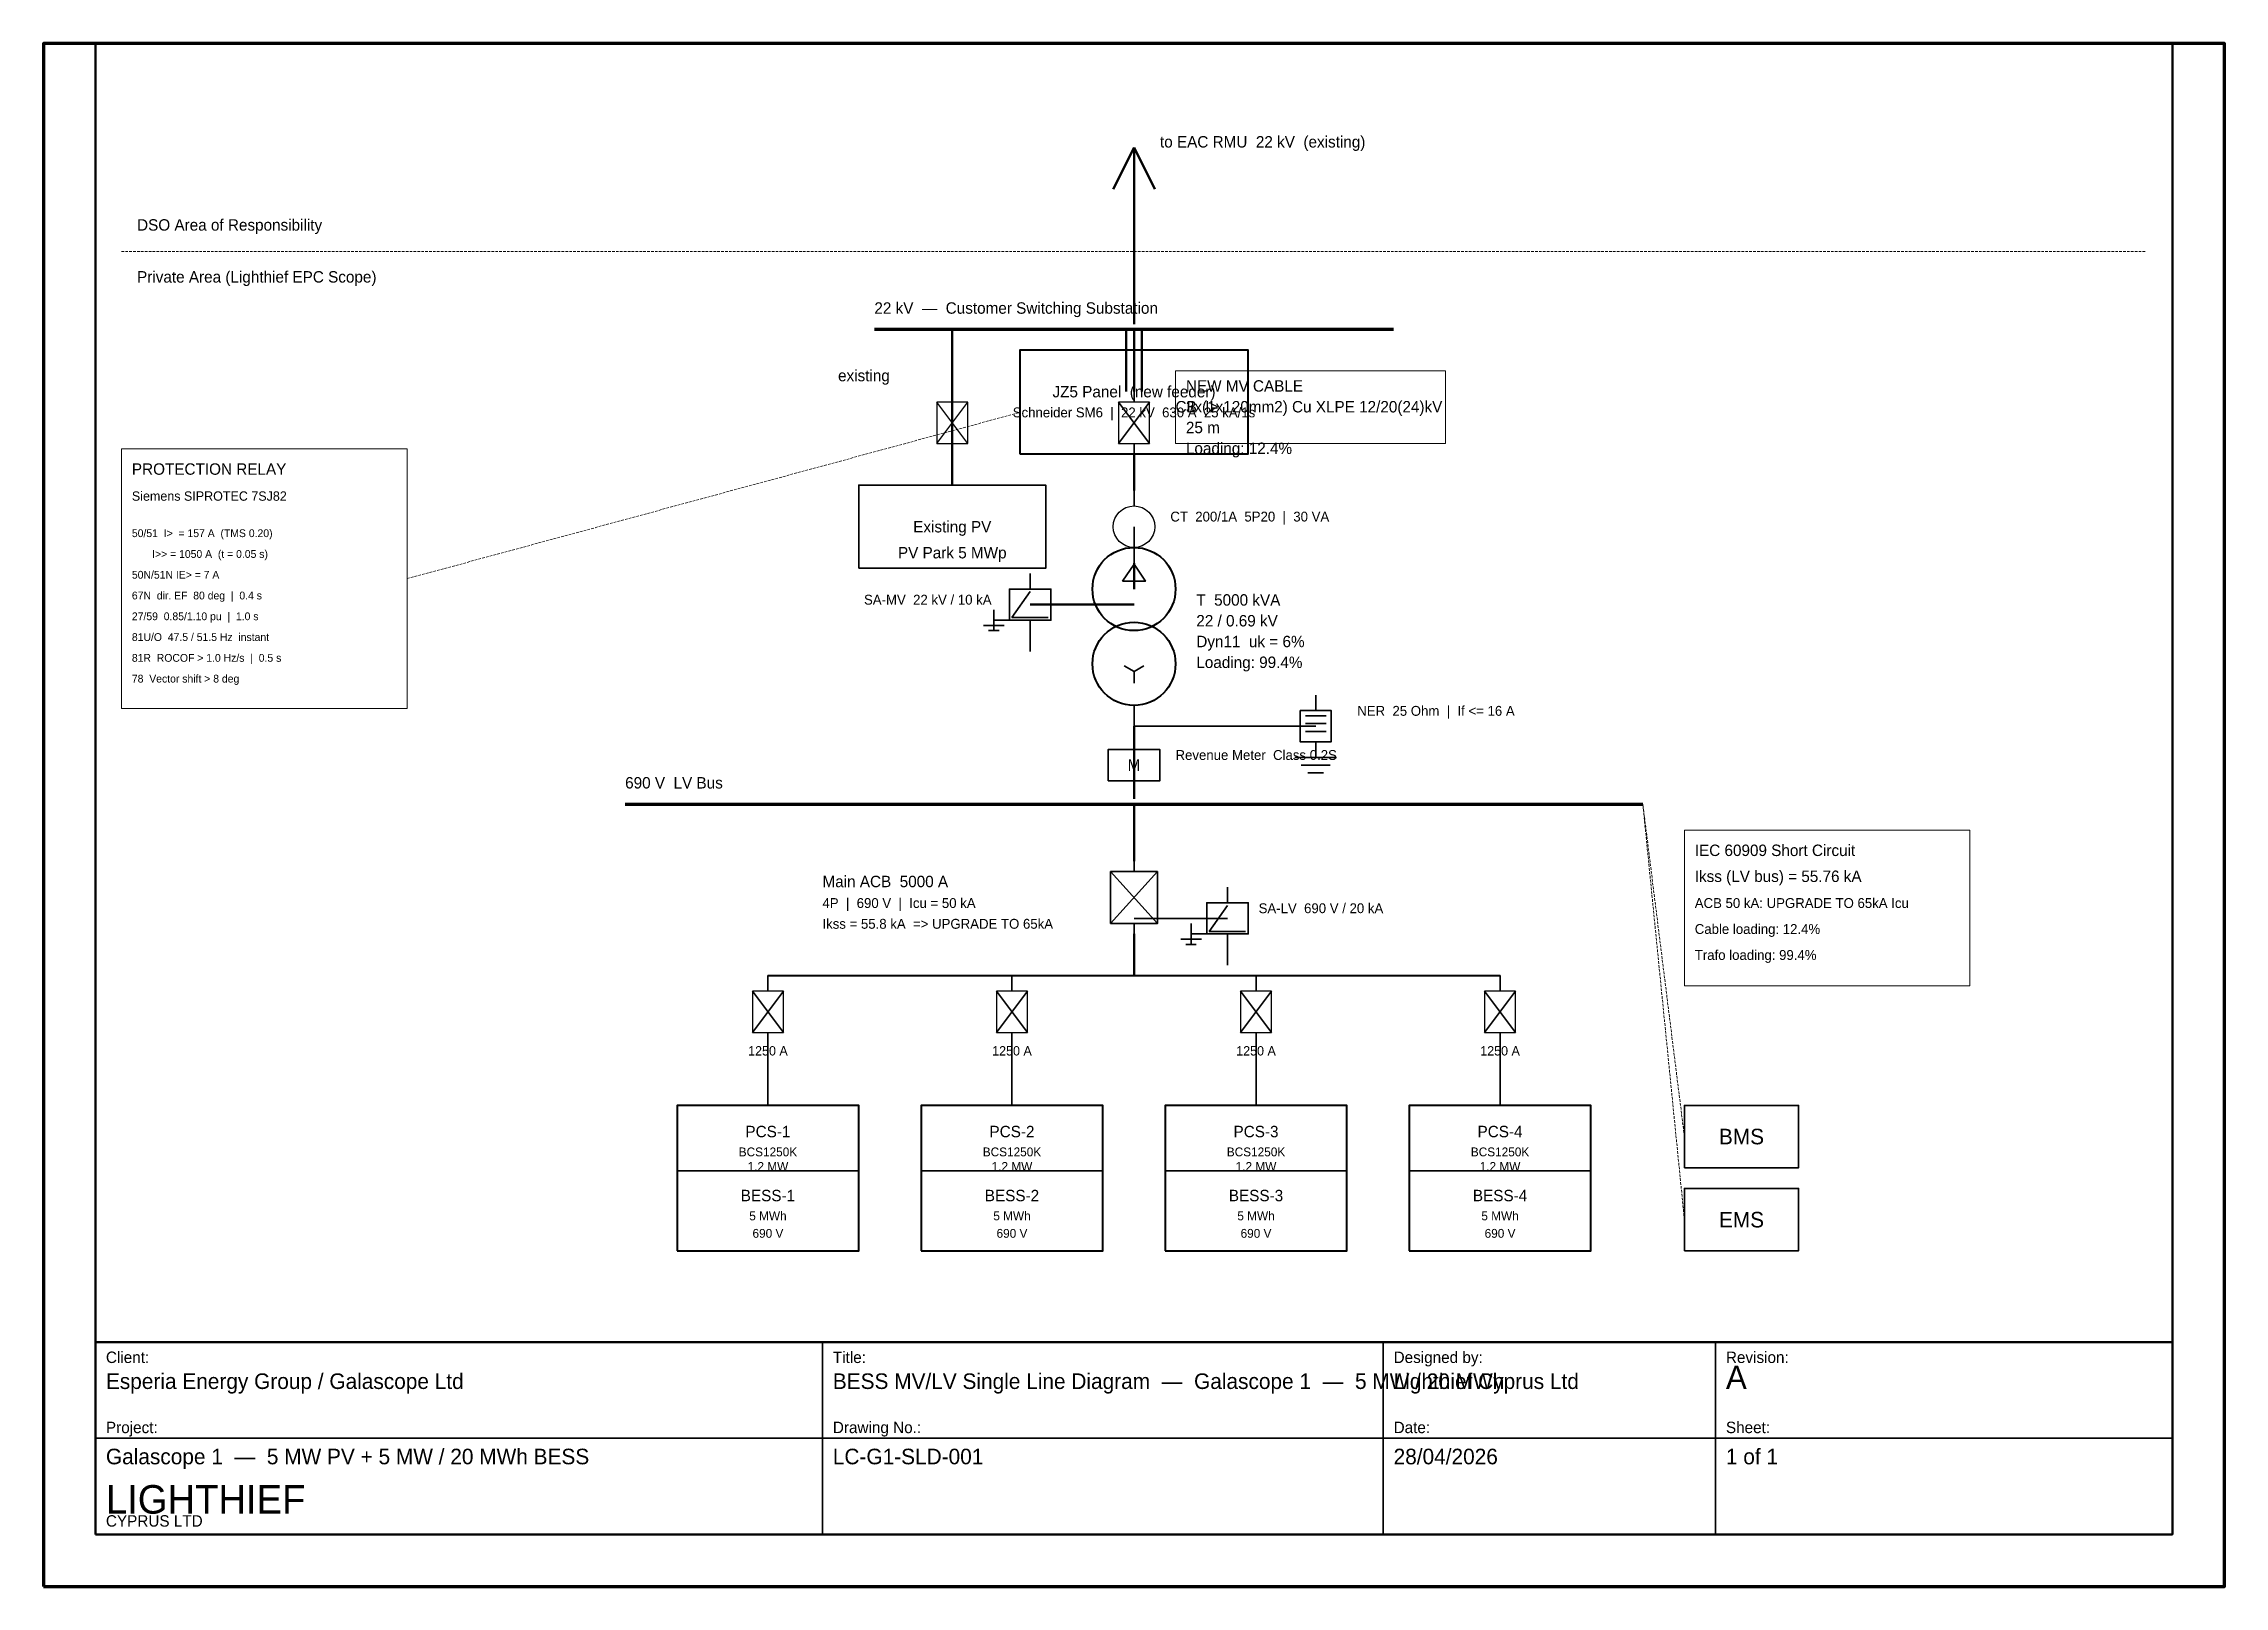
# Model space of a CAD drawing. Header units: millimetres. Extents: x 0 to 420, y 0 to 297.
import ezdxf
from ezdxf.enums import TextEntityAlignment as Align

# ---------------------------------------------------------------- set-up
doc = ezdxf.new("R2010")
doc.units = ezdxf.units.MM
doc.linetypes.add('DASHED', pattern=[0.75, 0.5, -0.25])
for name, color, linetype, lineweight in [('BOUNDARY', 3, 'Continuous', 18), ('CONTROL', 4, 'Continuous', 18), ('DEVICE', 7, 'Continuous', 35), ('DIMENSIONS', 8, 'Continuous', 18), ('FRAME', 7, 'Continuous', 35), ('LV', 2, 'Continuous', 35), ('MV', 1, 'Continuous', 50), ('TEXT_GEN', 7, 'Continuous', 18), ('TEXT_LV', 2, 'Continuous', 18), ('TEXT_MV', 1, 'Continuous', 18), ('TITLE', 7, 'Continuous', 25)]:
    doc.layers.add(name, color=color, linetype=linetype, lineweight=lineweight)

# ---------------------------------------------------------------- blocks, each defined once
blk = doc.blocks.new('CB_IEC')
for p, q in [((0, 4), (0, 6)), ((-3, -4), (3, 4)), ((3, -4), (-3, 4)), ((0, -6), (0, -4))]:
    blk.add_line(p, q)
at = {"lineweight": 30}
blk.add_lwpolyline([(-3, -4), (3, -4), (3, 4), (-3, 4)], close=True, dxfattribs=at)
blk = doc.blocks.new('CT_IEC')
for p, q in [((0, 4), (0, 7)), ((0, -7), (0, -4))]:
    blk.add_line(p, q)
at = {"lineweight": 30}
blk.add_circle((0, 0), 4, dxfattribs=at)
blk = doc.blocks.new('SA_IEC')
for p, q in [((0, 3), (0, 6)), ((0, 2.5), (-3.5, -2.5)), ((-9, -4), (-5, -4)), ((-7, -5), (-7, -1)), ((-4, -3), (-7, -3)), ((-3.5, -2.5), (3.5, -2.5)), ((0, -9), (0, -3)), ((-8, -5), (-6, -5))]:
    blk.add_line(p, q)
blk.add_lwpolyline([(-4, -3), (4, -3), (4, 3), (-4, 3)], close=True)
blk = doc.blocks.new('TX_IEC')
for p, q in [((0, 15.2), (0, 19.2)), ((0, -8.7), (-1.914, -7.6)), ((0, -8.7), (1.914, -7.6)), ((0, -8.7), (0, -10.9)), ((0, -15.2), (0, -19.2))]:
    blk.add_line(p, q)
blk.add_lwpolyline([(-2.2, 8.7), (0, 12), (2.2, 8.7)], close=True)
at = {"lineweight": 40}
for centre in [(0, 7.2), (0, -7.2)]:
    blk.add_circle(centre, 8, dxfattribs=at)
blk = doc.blocks.new('NER_IEC')
for p, q in [((0, 6), (0, 3)), ((-2, 2), (2, 2)), ((-2, 0.5), (2, 0.5)), ((-2, -1), (2, -1)), ((0, -3), (0, -6)), ((-4, -6), (4, -6)), ((-2.8, -7.5), (2.8, -7.5)), ((-1.5, -9), (1.5, -9))]:
    blk.add_line(p, q)
blk.add_lwpolyline([(-3, 3), (3, 3), (3, -3), (-3, -3)], close=True)
blk = doc.blocks.new('ACB_IEC')
for p, q in [((-4.5, -5), (4.5, 5)), ((4.5, -5), (-4.5, 5)), ((0, 5), (0, 8)), ((0, -8), (0, -5))]:
    blk.add_line(p, q)
at = {"lineweight": 35}
blk.add_lwpolyline([(-4.5, -5), (4.5, -5), (4.5, 5), (-4.5, 5)], close=True, dxfattribs=at)

msp = doc.modelspace()

# ---------------------------------------------------------------- linework, layer by layer
at = {"layer": 'BOUNDARY', "linetype": 'DASHED', "lineweight": 18}
msp.add_line((15, 257), (405, 257), dxfattribs=at)
at = {"layer": 'CONTROL', "linetype": 'DASHED'}
for p, q in [((70, 194), (188, 226)), ((316, 86.6), (308, 150.6)), ((316, 70.6), (308, 150.6))]:
    msp.add_line(p, q, dxfattribs=at)
at = {"layer": 'CONTROL'}
msp.add_lwpolyline([(15, 169), (70, 169), (70, 219), (15, 219)], close=True, dxfattribs=at)
at = {"layer": 'DEVICE'}
for p, q in [((122, 80), (157, 80)), ((169, 80), (204, 80)), ((216, 80), (251, 80)), ((263, 80), (298, 80))]:
    msp.add_line(p, q, dxfattribs=at)
at = {"layer": 'DEVICE', "lineweight": 40}
for points in [[(188, 218), (232, 218), (232, 238), (188, 238)], [(122, 64.6), (157, 64.6), (157, 92.6), (122, 92.6)], [(169, 64.6), (204, 64.6), (204, 92.6), (169, 92.6)], [(216, 64.6), (251, 64.6), (251, 92.6), (216, 92.6)], [(263, 64.6), (298, 64.6), (298, 92.6), (263, 92.6)]]:
    msp.add_lwpolyline(points, close=True, dxfattribs=at)
at = {"layer": 'DEVICE'}
for points in [[(157, 196), (193, 196), (193, 212), (157, 212)], [(205, 155.1), (215, 155.1), (215, 161.1), (205, 161.1)], [(316, 80.6), (338, 80.6), (338, 92.6), (316, 92.6)], [(316, 64.6), (338, 64.6), (338, 76.6), (316, 76.6)]]:
    msp.add_lwpolyline(points, close=True, dxfattribs=at)
at = {"layer": 'DIMENSIONS'}
for points in [[(218, 234), (270, 234), (270, 220), (218, 220)], [(316, 115.6), (371, 115.6), (371, 145.6), (316, 145.6)]]:
    msp.add_lwpolyline(points, close=True, dxfattribs=at)
at = {"layer": 'FRAME'}
for p, q in [((150, 10), (150, 47)), ((258, 10), (258, 47)), ((322, 10), (322, 47)), ((10, 28.5), (410, 28.5))]:
    msp.add_line(p, q, dxfattribs=at)
at = {"layer": 'FRAME', "lineweight": 70}
msp.add_lwpolyline([(0, 0), (420, 0), (420, 297), (0, 297)], close=True, dxfattribs=at)
at = {"layer": 'FRAME', "lineweight": 50}
for points in [[(10, 47), (410, 47), (410, 297), (10, 297)], [(10, 10), (410, 10), (410, 47), (10, 47)]]:
    msp.add_lwpolyline(points, close=True, dxfattribs=at)
at = {"layer": 'LV', "lineweight": 50}
for p, q in [((210, 165.6), (210, 151.6)), ((210, 150.6), (210, 139.6)), ((210, 125.6), (210, 117.6))]:
    msp.add_line(p, q, dxfattribs=at)
at = {"layer": 'LV'}
for p, q in [((210, 165.6), (245, 165.6)), ((210, 128.6), (228, 128.6)), ((139.5, 117.6), (139.5, 114.6)), ((186.5, 117.6), (186.5, 114.6)), ((233.5, 117.6), (233.5, 114.6)), ((280.5, 117.6), (280.5, 114.6)), ((139.5, 104.6), (139.5, 92.6)), ((186.5, 104.6), (186.5, 92.6)), ((233.5, 104.6), (233.5, 92.6)), ((280.5, 104.6), (280.5, 92.6))]:
    msp.add_line(p, q, dxfattribs=at)
at = {"layer": 'LV', "lineweight": 70}
msp.add_line((112, 150.6), (308, 150.6), dxfattribs=at)
at = {"layer": 'LV', "lineweight": 40}
msp.add_line((139.5, 117.6), (280.5, 117.6), dxfattribs=at)
at = {"layer": 'MV'}
for p, q in [((210, 277), (206, 269)), ((210, 277), (214, 269)), ((175, 242), (175, 212)), ((210, 189), (190, 189))]:
    msp.add_line(p, q, dxfattribs=at)
at = {"layer": 'MV', "lineweight": 50}
for p, q in [((210, 277), (210, 243)), ((208.5, 242), (208.5, 230)), ((210, 242), (210, 230)), ((211.5, 242), (211.5, 230)), ((210, 218), (210, 211)), ((210, 197), (210, 192))]:
    msp.add_line(p, q, dxfattribs=at)
at = {"layer": 'MV', "lineweight": 70}
msp.add_line((160, 242), (260, 242), dxfattribs=at)

# ---------------------------------------------------------------- block references
msp.add_blockref('CB_IEC', (175, 224))
at = {"layer": 'DEVICE'}
for name, p in [('CB_IEC', (210, 224)), ('CT_IEC', (210, 204)), ('TX_IEC', (210, 184.8)), ('SA_IEC', (190, 189)), ('NER_IEC', (245, 165.6)), ('ACB_IEC', (210, 132.6)), ('SA_IEC', (228, 128.6)), ('CB_IEC', (139.5, 110.6)), ('CB_IEC', (186.5, 110.6)), ('CB_IEC', (233.5, 110.6)), ('CB_IEC', (280.5, 110.6))]:
    msp.add_blockref(name, p, dxfattribs=at)

# ---------------------------------------------------------------- texts
at = {"layer": 'BOUNDARY'}
for s, p in [('DSO Area of Responsibility', (18, 261)), ('Private Area (Lighthief EPC Scope)', (18, 251))]:
    msp.add_text(s, height=2.2, dxfattribs=at).set_placement(p)
at = {"layer": 'DIMENSIONS'}
for s, height, p in [('existing', 2.2, (153, 232)), ('25 m', 2.2, (220, 222)), ('Loading: 12.4%', 2.2, (220, 218)), ('Ikss (LV bus) = 55.76 kA', 2.2, (318, 135.6)), ('ACB 50 kA: UPGRADE TO 65kA Icu', 1.9, (318, 130.6)), ('Ikss = 55.8 kA  => UPGRADE TO 65kA', 1.9, (150, 126.6)), ('Cable loading: 12.4%', 1.9, (318, 125.6)), ('Trafo loading: 99.4%', 1.9, (318, 120.6))]:
    msp.add_text(s, height=height, dxfattribs=at).set_placement(p)
at = {"layer": 'TEXT_GEN'}
for s, height, p in [('PROTECTION RELAY', 2.2, (17, 214)), ('Siemens SIPROTEC 7SJ82', 1.8, (17, 209)), ('50/51  I>  = 157 A  (TMS 0.20)', 1.5, (17, 202)), ('       I>> = 1050 A  (t = 0.05 s)', 1.5, (17, 198)), ('50N/51N IE> = 7 A', 1.5, (17, 194)), ('67N  dir. EF  80 deg  |  0.4 s', 1.5, (17, 190)), ('T  5000 kVA', 2.2, (222, 188.8)), ('27/59  0.85/1.10 pu  |  1.0 s', 1.5, (17, 186)), ('22 / 0.69 kV', 2.2, (222, 184.8)), ('81U/O  47.5 / 51.5 Hz  instant', 1.5, (17, 182)), ('Dyn11  uk = 6%', 2.2, (222, 180.8)), ('81R  ROCOF > 1.0 Hz/s  |  0.5 s', 1.5, (17, 178)), ('Loading: 99.4%', 2.2, (222, 176.8)), ('78  Vector shift > 8 deg', 1.5, (17, 174)), ('NER  25 Ohm  |  If <= 16 A', 1.9, (253, 167.6)), ('Revenue Meter  Class 0.2S', 1.9, (218, 159.1)), ('IEC 60909 Short Circuit', 2.2, (318, 140.6))]:
    msp.add_text(s, height=height, dxfattribs=at).set_placement(p)
for s, height, p in [('Existing PV', 2.2, (175, 204)), ('PV Park 5 MWp', 2.2, (175, 199)), ('M', 2.2, (210, 158.1)), ('BCS1250K', 1.7, (139.5, 83.64)), ('BCS1250K', 1.7, (186.5, 83.64)), ('BCS1250K', 1.7, (233.5, 83.64)), ('BCS1250K', 1.7, (280.5, 83.64)), ('BMS', 3, (327, 86.6)), ('BESS-1', 2.2, (139.5, 75.24)), ('BESS-2', 2.2, (186.5, 75.24)), ('BESS-3', 2.2, (233.5, 75.24)), ('BESS-4', 2.2, (280.5, 75.24)), ('5 MWh', 1.7, (139.5, 71.32)), ('5 MWh', 1.7, (186.5, 71.32)), ('5 MWh', 1.7, (233.5, 71.32)), ('5 MWh', 1.7, (280.5, 71.32)), ('EMS', 3, (327, 70.6)), ('690 V', 1.7, (139.5, 67.96)), ('690 V', 1.7, (186.5, 67.96)), ('690 V', 1.7, (233.5, 67.96)), ('690 V', 1.7, (280.5, 67.96))]:
    msp.add_text(s, height=height, dxfattribs=at).set_placement(p, align=Align.MIDDLE_CENTER)
at = {"layer": 'TEXT_LV'}
for s, height, p in [('690 V  LV Bus', 2.2, (112, 153.6)), ('Main ACB  5000 A', 2.2, (150, 134.6)), ('4P  |  690 V  |  Icu = 50 kA', 1.9, (150, 130.6)), ('SA-LV  690 V / 20 kA', 1.9, (234, 129.6))]:
    msp.add_text(s, height=height, dxfattribs=at).set_placement(p)
for s, height, p in [('1250 A', 1.8, (139.5, 103.1)), ('1250 A', 1.8, (186.5, 103.1)), ('1250 A', 1.8, (233.5, 103.1)), ('1250 A', 1.8, (280.5, 103.1)), ('PCS-1', 2.2, (139.5, 87.56)), ('PCS-2', 2.2, (186.5, 87.56)), ('PCS-3', 2.2, (233.5, 87.56)), ('PCS-4', 2.2, (280.5, 87.56)), ('1.2 MW', 1.7, (139.5, 80.84)), ('1.2 MW', 1.7, (186.5, 80.84)), ('1.2 MW', 1.7, (233.5, 80.84)), ('1.2 MW', 1.7, (280.5, 80.84))]:
    msp.add_text(s, height=height, dxfattribs=at).set_placement(p, align=Align.MIDDLE_CENTER)
at = {"layer": 'TEXT_MV'}
for s, height, p in [('to EAC RMU  22 kV  (existing)', 2.2, (215, 277)), ('22 kV  —  Customer Switching Substation', 2.2, (160, 245)), ('NEW MV CABLE', 2.2, (220, 230)), ('CB  I>', 2.2, (218, 226)), ('3x(1x120mm2) Cu XLPE 12/20(24)kV', 2.2, (220, 226)), ('CT  200/1A  5P20  |  30 VA', 1.9, (217, 205)), ('SA-MV  22 kV / 10 kA', 1.9, (158, 189))]:
    msp.add_text(s, height=height, dxfattribs=at).set_placement(p)
for s, height, p in [('JZ5 Panel  (new feeder)', 2.2, (210, 230)), ('Schneider SM6  |  22 kV  630 A  25 kA/1s', 1.9, (210, 226))]:
    msp.add_text(s, height=height, dxfattribs=at).set_placement(p, align=Align.MIDDLE_CENTER)
at = {"layer": 'TITLE'}
for s, height, p in [('Client:', 2.2, (12, 43)), ('Title:', 2.2, (152, 43)), ('Designed by:', 2.2, (260, 43)), ('A', 4.5, (324, 38)), ('Revision:', 2.2, (324, 43)), ('Esperia Energy Group / Galascope Ltd', 3, (12, 38)), ('BESS MV/LV Single Line Diagram  —  Galascope 1  —  5 MW / 20 MWh', 3, (152, 38)), ('Lighthief Cyprus Ltd', 3, (260, 38)), ('Project:', 2.2, (12, 29.5)), ('Drawing No.:', 2.2, (152, 29.5)), ('Date:', 2.2, (260, 29.5)), ('Sheet:', 2.2, (324, 29.5)), ('Galascope 1  —  5 MW PV + 5 MW / 20 MWh BESS', 3, (12, 23.5)), ('LC-G1-SLD-001', 3, (152, 23.5)), ('28/04/2026', 3, (260, 23.5)), ('1 of 1', 3, (324, 23.5)), ('LIGHTHIEF', 5.5, (12, 14)), ('CYPRUS LTD', 2.2, (12, 11.5))]:
    msp.add_text(s, height=height, dxfattribs=at).set_placement(p)

doc.saveas('drawing.dxf')
